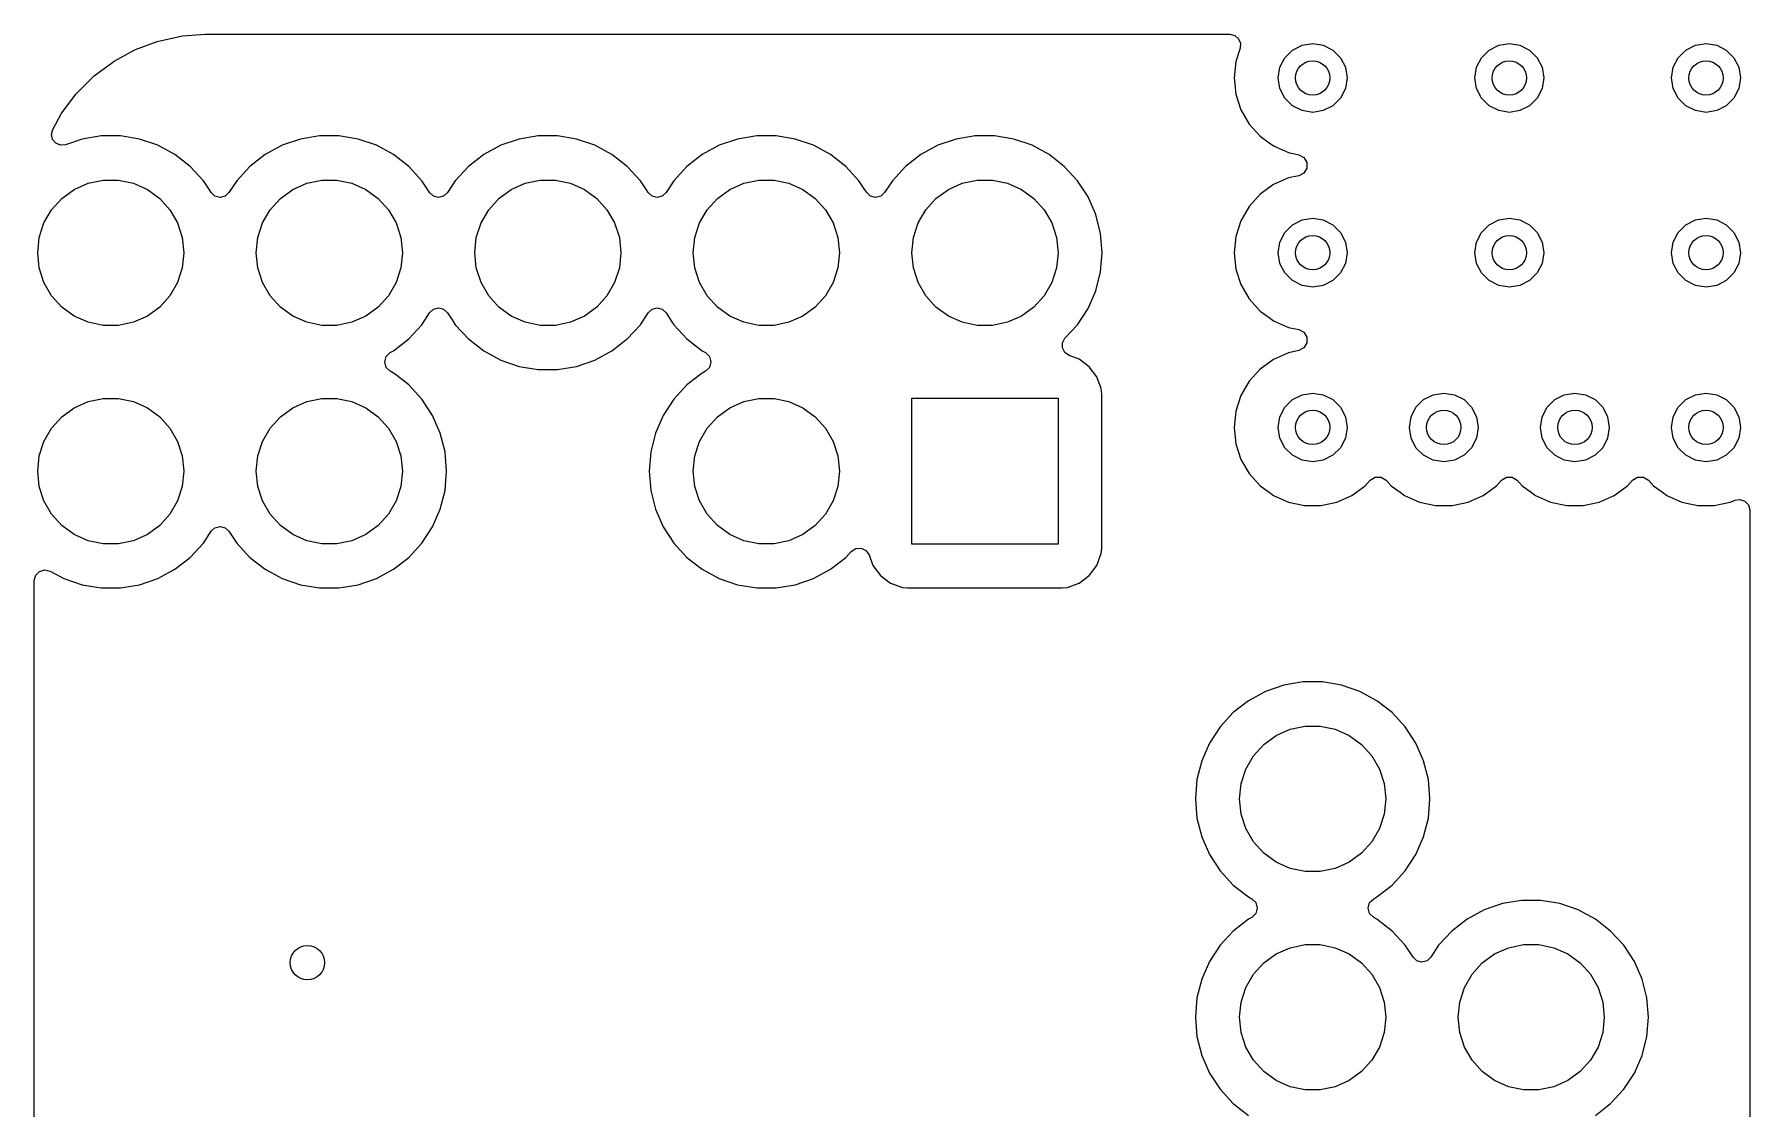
# Model space of a CAD drawing. Extents: x 6.5 to 8.1, y -3.85 to -2.25.
# Drawn here: x 7.315 to 8.1, y -2.742 to -2.25 of the extents above; entities that cross this region are included whole.
import ezdxf

# ---------------------------------------------------------------- set-up
doc = ezdxf.new("R2010")
doc.units = 0
doc.header["$MEASUREMENT"] = 0
doc.layers.add('BLACK', color=7, linetype='CONTINUOUS')

msp = doc.modelspace()

# ---------------------------------------------------------------- linework, layer by layer
at = {"layer": 'BLACK', "linetype": 'CONTINUOUS'}
for p, q in [((7.3719, -2.25312), (7.38219, -2.25088)), ((7.38219, -2.25088), (7.38288, -2.25078)), ((7.38288, -2.25078), (7.39329, -2.25003)), ((7.39329, -2.25003), (7.39364, -2.25002)), ((7.39364, -2.25002), (7.86216, -2.25002)), ((7.86216, -2.25002), (7.86438, -2.25055)), ((7.86438, -2.25055), (7.86611, -2.25203)), ((7.86611, -2.25203), (7.86699, -2.25414)), ((7.35148, -2.26233), (7.36072, -2.25728)), ((7.36072, -2.25728), (7.36136, -2.25699)), ((7.36136, -2.25699), (7.37123, -2.25331)), ((7.37123, -2.25331), (7.3719, -2.25312)), ((7.86681, -2.25641), (7.86482, -2.26252)), ((7.86699, -2.25414), (7.86681, -2.25641)), ((7.88502, -2.26513), (7.88726, -2.26074)), ((7.88726, -2.26074), (7.89074, -2.25726)), ((7.89074, -2.25726), (7.89513, -2.25502)), ((7.89513, -2.25502), (7.9, -2.25425)), ((7.9, -2.25425), (7.90487, -2.25502)), ((7.90487, -2.25502), (7.90926, -2.25726)), ((7.90926, -2.25726), (7.91274, -2.26074)), ((7.91274, -2.26074), (7.91498, -2.26513)), ((7.97502, -2.26513), (7.97726, -2.26074)), ((7.97726, -2.26074), (7.98074, -2.25726)), ((7.98074, -2.25726), (7.98513, -2.25502)), ((7.98513, -2.25502), (7.99, -2.25425)), ((7.99, -2.25425), (7.99487, -2.25502)), ((7.99487, -2.25502), (7.99926, -2.25726)), ((7.99926, -2.25726), (8.00274, -2.26074)), ((8.00274, -2.26074), (8.00498, -2.26513)), ((8.06502, -2.26513), (8.06726, -2.26074)), ((8.06726, -2.26074), (8.07074, -2.25726)), ((8.07074, -2.25726), (8.07513, -2.25502)), ((8.07513, -2.25502), (8.08, -2.25425)), ((8.08, -2.25425), (8.08487, -2.25502)), ((8.08487, -2.25502), (8.08926, -2.25726)), ((8.08926, -2.25726), (8.09274, -2.26074)), ((8.09274, -2.26074), (8.09498, -2.26513)), ((7.34246, -2.26902), (7.35089, -2.26271)), ((7.35089, -2.26271), (7.35148, -2.26233)), ((7.86482, -2.26252), (7.86404, -2.27)), ((7.88425, -2.27), (7.88502, -2.26513)), ((7.91498, -2.26513), (7.91575, -2.27)), ((7.97425, -2.27), (7.97502, -2.26513)), ((8.00498, -2.26513), (8.00575, -2.27)), ((8.06425, -2.27), (8.06502, -2.26513)), ((8.09498, -2.26513), (8.09575, -2.27)), ((7.33448, -2.27693), (7.34193, -2.26948)), ((7.34193, -2.26948), (7.34246, -2.26902)), ((7.86404, -2.27), (7.86482, -2.27748)), ((7.88502, -2.27487), (7.88425, -2.27)), ((7.88726, -2.27926), (7.88502, -2.27487)), ((7.91498, -2.27487), (7.91274, -2.27926)), ((7.91575, -2.27), (7.91498, -2.27487)), ((7.97502, -2.27487), (7.97425, -2.27)), ((7.97726, -2.27926), (7.97502, -2.27487)), ((8.00498, -2.27487), (8.00274, -2.27926)), ((8.00575, -2.27), (8.00498, -2.27487)), ((8.06502, -2.27487), (8.06425, -2.27)), ((8.06726, -2.27926), (8.06502, -2.27487)), ((8.09498, -2.27487), (8.09274, -2.27926)), ((8.09575, -2.27), (8.09498, -2.27487)), ((7.32771, -2.28589), (7.33402, -2.27746)), ((7.33402, -2.27746), (7.33448, -2.27693)), ((7.86482, -2.27748), (7.86714, -2.28463)), ((7.89074, -2.28274), (7.88726, -2.27926)), ((7.89513, -2.28498), (7.89074, -2.28274)), ((7.90926, -2.28274), (7.90487, -2.28498)), ((7.91274, -2.27926), (7.90926, -2.28274)), ((7.98074, -2.28274), (7.97726, -2.27926)), ((7.98513, -2.28498), (7.98074, -2.28274)), ((7.99926, -2.28274), (7.99487, -2.28498)), ((8.00274, -2.27926), (7.99926, -2.28274)), ((8.07074, -2.28274), (8.06726, -2.27926)), ((8.07513, -2.28498), (8.07074, -2.28274)), ((8.08926, -2.28274), (8.08487, -2.28498)), ((8.09274, -2.27926), (8.08926, -2.28274)), ((7.32344, -2.2936), (7.32733, -2.28648)), ((7.32733, -2.28648), (7.32771, -2.28589)), ((7.86714, -2.28463), (7.8709, -2.29114)), ((7.8709, -2.29114), (7.8709, -2.29114)), ((7.8709, -2.29114), (7.87593, -2.29673)), ((7.9, -2.28575), (7.89513, -2.28498)), ((7.90487, -2.28498), (7.9, -2.28575)), ((7.99, -2.28575), (7.98513, -2.28498)), ((7.99487, -2.28498), (7.99, -2.28575)), ((8.08, -2.28575), (8.07513, -2.28498)), ((8.08487, -2.28498), (8.08, -2.28575)), ((7.32285, -2.29584), (7.32344, -2.2936)), ((7.32336, -2.29811), (7.32285, -2.29584)), ((7.32485, -2.29988), (7.32336, -2.29811)), ((7.327, -2.30076), (7.32485, -2.29988)), ((7.33683, -2.29797), (7.32931, -2.30055)), ((7.34557, -2.29652), (7.33683, -2.29797)), ((7.35443, -2.29652), (7.34557, -2.29652)), ((7.36317, -2.29797), (7.35443, -2.29652)), ((7.37156, -2.30085), (7.36317, -2.29797)), ((7.43683, -2.29797), (7.42844, -2.30085)), ((7.44557, -2.29652), (7.43683, -2.29797)), ((7.45443, -2.29652), (7.44557, -2.29652)), ((7.46317, -2.29797), (7.45443, -2.29652)), ((7.47156, -2.30085), (7.46317, -2.29797)), ((7.53683, -2.29797), (7.52844, -2.30085)), ((7.54557, -2.29652), (7.53683, -2.29797)), ((7.55443, -2.29652), (7.54557, -2.29652)), ((7.56317, -2.29797), (7.55443, -2.29652)), ((7.57156, -2.30085), (7.56317, -2.29797)), ((7.63683, -2.29797), (7.62844, -2.30085)), ((7.64557, -2.29652), (7.63683, -2.29797)), ((7.65443, -2.29652), (7.64557, -2.29652)), ((7.66317, -2.29797), (7.65443, -2.29652)), ((7.67156, -2.30085), (7.66317, -2.29797)), ((7.73683, -2.29797), (7.72844, -2.30085)), ((7.74557, -2.29652), (7.73683, -2.29797)), ((7.75443, -2.29652), (7.74557, -2.29652)), ((7.76317, -2.29797), (7.75443, -2.29652)), ((7.77156, -2.30085), (7.76317, -2.29797)), ((7.87593, -2.29673), (7.88002, -2.29969)), ((7.88002, -2.29969), (7.88202, -2.30115)), ((7.32931, -2.30055), (7.327, -2.30076)), ((7.37935, -2.30507), (7.37156, -2.30085)), ((7.37156, -2.30085), (7.37156, -2.30085)), ((7.37156, -2.30085), (7.37156, -2.30085)), ((7.38635, -2.31052), (7.37935, -2.30507)), ((7.42065, -2.30507), (7.41365, -2.31052)), ((7.42844, -2.30085), (7.42065, -2.30507)), ((7.47935, -2.30507), (7.47156, -2.30085)), ((7.47156, -2.30085), (7.47156, -2.30085)), ((7.47156, -2.30085), (7.47156, -2.30085)), ((7.48635, -2.31052), (7.47935, -2.30507)), ((7.52065, -2.30507), (7.51365, -2.31052)), ((7.52844, -2.30085), (7.52065, -2.30507)), ((7.57935, -2.30507), (7.57156, -2.30085)), ((7.57156, -2.30085), (7.57156, -2.30085)), ((7.57156, -2.30085), (7.57156, -2.30085)), ((7.58635, -2.31052), (7.57935, -2.30507)), ((7.62065, -2.30507), (7.61365, -2.31052)), ((7.62844, -2.30085), (7.62065, -2.30507)), ((7.67935, -2.30507), (7.67156, -2.30085)), ((7.67156, -2.30085), (7.67156, -2.30085)), ((7.67156, -2.30085), (7.67156, -2.30085)), ((7.68635, -2.31052), (7.67935, -2.30507)), ((7.72065, -2.30507), (7.71365, -2.31052)), ((7.72844, -2.30085), (7.72065, -2.30507)), ((7.77935, -2.30507), (7.77156, -2.30085)), ((7.77156, -2.30085), (7.77156, -2.30085)), ((7.77156, -2.30085), (7.77156, -2.30085)), ((7.78635, -2.31052), (7.77935, -2.30507)), ((7.88202, -2.30115), (7.88889, -2.3042)), ((7.88889, -2.3042), (7.89369, -2.30522)), ((7.89369, -2.30522), (7.89601, -2.30644)), ((7.89601, -2.30644), (7.89737, -2.30869)), ((7.39235, -2.31704), (7.38635, -2.31052)), ((7.41365, -2.31052), (7.40765, -2.31704)), ((7.49235, -2.31704), (7.48635, -2.31052)), ((7.51365, -2.31052), (7.50765, -2.31704)), ((7.59235, -2.31704), (7.58635, -2.31052)), ((7.61365, -2.31052), (7.60765, -2.31704)), ((7.69235, -2.31704), (7.68635, -2.31052)), ((7.71365, -2.31052), (7.70765, -2.31704)), ((7.79235, -2.31704), (7.78635, -2.31052)), ((7.89369, -2.31478), (7.88889, -2.3158)), ((7.89601, -2.31356), (7.89369, -2.31478)), ((7.89737, -2.31131), (7.89601, -2.31356)), ((7.89737, -2.30869), (7.89737, -2.31131)), ((7.32761, -2.32513), (7.33327, -2.32102)), ((7.33327, -2.32102), (7.33966, -2.31817)), ((7.33966, -2.31817), (7.3465, -2.31672)), ((7.3465, -2.31672), (7.3535, -2.31672)), ((7.3535, -2.31672), (7.36034, -2.31817)), ((7.36034, -2.31817), (7.36673, -2.32102)), ((7.36673, -2.32102), (7.37239, -2.32513)), ((7.39512, -2.32127), (7.39235, -2.31704)), ((7.39591, -2.32249), (7.39512, -2.32127)), ((7.39768, -2.32411), (7.39591, -2.32249)), ((7.40409, -2.32249), (7.40232, -2.32411)), ((7.40765, -2.31704), (7.40409, -2.32249)), ((7.42761, -2.32513), (7.43327, -2.32102)), ((7.43327, -2.32102), (7.43966, -2.31817)), ((7.43966, -2.31817), (7.4465, -2.31672)), ((7.4465, -2.31672), (7.4535, -2.31672)), ((7.4535, -2.31672), (7.46034, -2.31817)), ((7.46034, -2.31817), (7.46673, -2.32102)), ((7.46673, -2.32102), (7.47239, -2.32513)), ((7.49512, -2.32127), (7.49235, -2.31704)), ((7.49591, -2.32249), (7.49512, -2.32127)), ((7.49768, -2.32411), (7.49591, -2.32249)), ((7.50409, -2.32249), (7.50232, -2.32411)), ((7.50765, -2.31704), (7.50409, -2.32249)), ((7.52761, -2.32513), (7.53327, -2.32102)), ((7.53327, -2.32102), (7.53966, -2.31817)), ((7.53966, -2.31817), (7.5465, -2.31672)), ((7.5465, -2.31672), (7.5535, -2.31672)), ((7.5535, -2.31672), (7.56034, -2.31817)), ((7.56034, -2.31817), (7.56673, -2.32102)), ((7.56673, -2.32102), (7.57239, -2.32513)), ((7.59512, -2.32127), (7.59235, -2.31704)), ((7.59591, -2.32249), (7.59512, -2.32127)), ((7.59768, -2.32411), (7.59591, -2.32249)), ((7.60409, -2.32249), (7.60232, -2.32411)), ((7.60765, -2.31704), (7.60409, -2.32249)), ((7.62761, -2.32513), (7.63327, -2.32102)), ((7.63327, -2.32102), (7.63966, -2.31817)), ((7.63966, -2.31817), (7.6465, -2.31672)), ((7.6465, -2.31672), (7.6535, -2.31672)), ((7.6535, -2.31672), (7.66034, -2.31817)), ((7.66034, -2.31817), (7.66673, -2.32102)), ((7.66673, -2.32102), (7.67239, -2.32513)), ((7.69512, -2.32127), (7.69235, -2.31704)), ((7.69591, -2.32249), (7.69512, -2.32127)), ((7.69768, -2.32411), (7.69591, -2.32249)), ((7.70409, -2.32249), (7.70232, -2.32411)), ((7.70765, -2.31704), (7.70409, -2.32249)), ((7.72761, -2.32513), (7.73327, -2.32102)), ((7.73327, -2.32102), (7.73966, -2.31817)), ((7.73966, -2.31817), (7.7465, -2.31672)), ((7.7465, -2.31672), (7.7535, -2.31672)), ((7.7535, -2.31672), (7.76034, -2.31817)), ((7.76034, -2.31817), (7.76673, -2.32102)), ((7.76673, -2.32102), (7.77239, -2.32513)), ((7.7972, -2.32446), (7.79235, -2.31704)), ((7.87593, -2.32327), (7.8709, -2.32886)), ((7.88202, -2.31885), (7.87593, -2.32327)), ((7.88889, -2.3158), (7.88202, -2.31885)), ((7.31943, -2.33639), (7.32293, -2.33033)), ((7.32293, -2.33033), (7.32761, -2.32513)), ((7.37239, -2.32513), (7.37707, -2.33033)), ((7.37707, -2.33033), (7.38057, -2.33639)), ((7.4, -2.3247), (7.39768, -2.32411)), ((7.40232, -2.32411), (7.4, -2.3247)), ((7.41943, -2.33639), (7.42293, -2.33033)), ((7.42293, -2.33033), (7.42761, -2.32513)), ((7.47239, -2.32513), (7.47707, -2.33033)), ((7.47707, -2.33033), (7.48057, -2.33639)), ((7.5, -2.3247), (7.49768, -2.32411)), ((7.50232, -2.32411), (7.5, -2.3247)), ((7.51943, -2.33639), (7.52293, -2.33033)), ((7.52293, -2.33033), (7.52761, -2.32513)), ((7.57239, -2.32513), (7.57707, -2.33033)), ((7.57707, -2.33033), (7.58057, -2.33639)), ((7.6, -2.3247), (7.59768, -2.32411)), ((7.60232, -2.32411), (7.6, -2.3247)), ((7.61943, -2.33639), (7.62293, -2.33033)), ((7.62293, -2.33033), (7.62761, -2.32513)), ((7.67239, -2.32513), (7.67707, -2.33033)), ((7.67707, -2.33033), (7.68057, -2.33639)), ((7.7, -2.3247), (7.69768, -2.32411)), ((7.70232, -2.32411), (7.7, -2.3247)), ((7.71943, -2.33639), (7.72293, -2.33033)), ((7.72293, -2.33033), (7.72761, -2.32513)), ((7.77239, -2.32513), (7.77707, -2.33033)), ((7.77707, -2.33033), (7.78057, -2.33639)), ((7.80076, -2.33257), (7.7972, -2.32446)), ((7.8709, -2.32886), (7.86714, -2.33537)), ((7.31727, -2.34304), (7.31943, -2.33639)), ((7.38057, -2.33639), (7.38273, -2.34304)), ((7.41727, -2.34304), (7.41943, -2.33639)), ((7.48057, -2.33639), (7.48273, -2.34304)), ((7.51727, -2.34304), (7.51943, -2.33639)), ((7.58057, -2.33639), (7.58273, -2.34304)), ((7.61727, -2.34304), (7.61943, -2.33639)), ((7.68057, -2.33639), (7.68273, -2.34304)), ((7.71727, -2.34304), (7.71943, -2.33639)), ((7.78057, -2.33639), (7.78273, -2.34304)), ((7.80294, -2.34117), (7.80076, -2.33257)), ((7.86714, -2.33537), (7.86482, -2.34252)), ((7.88726, -2.34074), (7.89074, -2.33726)), ((7.89074, -2.33726), (7.89513, -2.33502)), ((7.89513, -2.33502), (7.9, -2.33425)), ((7.9, -2.33425), (7.90487, -2.33502)), ((7.90487, -2.33502), (7.90926, -2.33726)), ((7.90926, -2.33726), (7.91274, -2.34074)), ((7.97726, -2.34074), (7.98074, -2.33726)), ((7.98074, -2.33726), (7.98513, -2.33502)), ((7.98513, -2.33502), (7.99, -2.33425)), ((7.99, -2.33425), (7.99487, -2.33502)), ((7.99487, -2.33502), (7.99926, -2.33726)), ((7.99926, -2.33726), (8.00274, -2.34074)), ((8.06726, -2.34074), (8.07074, -2.33726)), ((8.07074, -2.33726), (8.07513, -2.33502)), ((8.07513, -2.33502), (8.08, -2.33425)), ((8.08, -2.33425), (8.08487, -2.33502)), ((8.08487, -2.33502), (8.08926, -2.33726)), ((8.08926, -2.33726), (8.09274, -2.34074)), ((7.31654, -2.35), (7.31727, -2.34304)), ((7.38273, -2.34304), (7.38346, -2.35)), ((7.41654, -2.35), (7.41727, -2.34304)), ((7.48273, -2.34304), (7.48346, -2.35)), ((7.51654, -2.35), (7.51727, -2.34304)), ((7.58273, -2.34304), (7.58346, -2.35)), ((7.61654, -2.35), (7.61727, -2.34304)), ((7.68273, -2.34304), (7.68346, -2.35)), ((7.71654, -2.35), (7.71727, -2.34304)), ((7.78273, -2.34304), (7.78346, -2.35)), ((7.80367, -2.35), (7.80294, -2.34117)), ((7.86482, -2.34252), (7.86404, -2.35)), ((7.88425, -2.35), (7.88502, -2.34513)), ((7.88502, -2.34513), (7.88726, -2.34074)), ((7.91274, -2.34074), (7.91498, -2.34513)), ((7.91498, -2.34513), (7.91575, -2.35)), ((7.97425, -2.35), (7.97502, -2.34513)), ((7.97502, -2.34513), (7.97726, -2.34074)), ((8.00274, -2.34074), (8.00498, -2.34513)), ((8.00498, -2.34513), (8.00575, -2.35)), ((8.06425, -2.35), (8.06502, -2.34513)), ((8.06502, -2.34513), (8.06726, -2.34074)), ((8.09274, -2.34074), (8.09498, -2.34513)), ((8.09498, -2.34513), (8.09575, -2.35)), ((7.31727, -2.35696), (7.31654, -2.35)), ((7.38346, -2.35), (7.38273, -2.35696)), ((7.41727, -2.35696), (7.41654, -2.35)), ((7.48346, -2.35), (7.48273, -2.35696)), ((7.51727, -2.35696), (7.51654, -2.35)), ((7.58346, -2.35), (7.58273, -2.35696)), ((7.61727, -2.35696), (7.61654, -2.35)), ((7.68346, -2.35), (7.68273, -2.35696)), ((7.71727, -2.35696), (7.71654, -2.35)), ((7.78346, -2.35), (7.78273, -2.35696)), ((7.80294, -2.35883), (7.80367, -2.35)), ((7.86404, -2.35), (7.86482, -2.35748)), ((7.88502, -2.35487), (7.88425, -2.35)), ((7.88726, -2.35926), (7.88502, -2.35487)), ((7.91498, -2.35487), (7.91274, -2.35926)), ((7.91575, -2.35), (7.91498, -2.35487)), ((7.97502, -2.35487), (7.97425, -2.35)), ((7.97726, -2.35926), (7.97502, -2.35487)), ((8.00498, -2.35487), (8.00274, -2.35926)), ((8.00575, -2.35), (8.00498, -2.35487)), ((8.06502, -2.35487), (8.06425, -2.35)), ((8.06726, -2.35926), (8.06502, -2.35487)), ((8.09498, -2.35487), (8.09274, -2.35926)), ((8.09575, -2.35), (8.09498, -2.35487)), ((7.31943, -2.36361), (7.31727, -2.35696)), ((7.38273, -2.35696), (7.38057, -2.36361)), ((7.41943, -2.36361), (7.41727, -2.35696)), ((7.48273, -2.35696), (7.48057, -2.36361)), ((7.51943, -2.36361), (7.51727, -2.35696)), ((7.58273, -2.35696), (7.58057, -2.36361)), ((7.61943, -2.36361), (7.61727, -2.35696)), ((7.68273, -2.35696), (7.68057, -2.36361)), ((7.71943, -2.36361), (7.71727, -2.35696)), ((7.78273, -2.35696), (7.78057, -2.36361)), ((7.80076, -2.36743), (7.80294, -2.35883)), ((7.86482, -2.35748), (7.86714, -2.36463)), ((7.89074, -2.36274), (7.88726, -2.35926)), ((7.89513, -2.36498), (7.89074, -2.36274)), ((7.90926, -2.36274), (7.90487, -2.36498)), ((7.91274, -2.35926), (7.90926, -2.36274)), ((7.98074, -2.36274), (7.97726, -2.35926)), ((7.98513, -2.36498), (7.98074, -2.36274)), ((7.99926, -2.36274), (7.99487, -2.36498)), ((8.00274, -2.35926), (7.99926, -2.36274)), ((8.07074, -2.36274), (8.06726, -2.35926)), ((8.07513, -2.36498), (8.07074, -2.36274)), ((8.08926, -2.36274), (8.08487, -2.36498)), ((8.09274, -2.35926), (8.08926, -2.36274)), ((7.32293, -2.36967), (7.31943, -2.36361)), ((7.32761, -2.37487), (7.32293, -2.36967)), ((7.37707, -2.36967), (7.37239, -2.37487)), ((7.38057, -2.36361), (7.37707, -2.36967)), ((7.42293, -2.36967), (7.41943, -2.36361)), ((7.42761, -2.37487), (7.42293, -2.36967)), ((7.47707, -2.36967), (7.47239, -2.37487)), ((7.48057, -2.36361), (7.47707, -2.36967)), ((7.52293, -2.36967), (7.51943, -2.36361)), ((7.52761, -2.37487), (7.52293, -2.36967)), ((7.57707, -2.36967), (7.57239, -2.37487)), ((7.58057, -2.36361), (7.57707, -2.36967)), ((7.62293, -2.36967), (7.61943, -2.36361)), ((7.62761, -2.37487), (7.62293, -2.36967)), ((7.67707, -2.36967), (7.67239, -2.37487)), ((7.68057, -2.36361), (7.67707, -2.36967)), ((7.72293, -2.36967), (7.71943, -2.36361)), ((7.72761, -2.37487), (7.72293, -2.36967)), ((7.77707, -2.36967), (7.77239, -2.37487)), ((7.78057, -2.36361), (7.77707, -2.36967)), ((7.7972, -2.37554), (7.80076, -2.36743)), ((7.86714, -2.36463), (7.8709, -2.37114)), ((7.9, -2.36575), (7.89513, -2.36498)), ((7.90487, -2.36498), (7.9, -2.36575)), ((7.99, -2.36575), (7.98513, -2.36498)), ((7.99487, -2.36498), (7.99, -2.36575)), ((8.08, -2.36575), (8.07513, -2.36498)), ((8.08487, -2.36498), (8.08, -2.36575)), ((7.33327, -2.37898), (7.32761, -2.37487)), ((7.37239, -2.37487), (7.36673, -2.37898)), ((7.43327, -2.37898), (7.42761, -2.37487)), ((7.47239, -2.37487), (7.46673, -2.37898)), ((7.49235, -2.38296), (7.49591, -2.37751)), ((7.49591, -2.37751), (7.49768, -2.37589)), ((7.49768, -2.37589), (7.5, -2.3753)), ((7.5, -2.3753), (7.50232, -2.37589)), ((7.50232, -2.37589), (7.50409, -2.37751)), ((7.50409, -2.37751), (7.50646, -2.38115)), ((7.53327, -2.37898), (7.52761, -2.37487)), ((7.57239, -2.37487), (7.56673, -2.37898)), ((7.59235, -2.38296), (7.59591, -2.37751)), ((7.59591, -2.37751), (7.59768, -2.37589)), ((7.59768, -2.37589), (7.6, -2.3753)), ((7.6, -2.3753), (7.60232, -2.37589)), ((7.60232, -2.37589), (7.60409, -2.37751)), ((7.60409, -2.37751), (7.60646, -2.38115)), ((7.63327, -2.37898), (7.62761, -2.37487)), ((7.67239, -2.37487), (7.66673, -2.37898)), ((7.73327, -2.37898), (7.72761, -2.37487)), ((7.77239, -2.37487), (7.76673, -2.37898)), ((7.79235, -2.38296), (7.7972, -2.37554)), ((7.8709, -2.37114), (7.8709, -2.37114)), ((7.8709, -2.37114), (7.87593, -2.37673)), ((7.87593, -2.37673), (7.88002, -2.37969)), ((7.33966, -2.38183), (7.33327, -2.37898)), ((7.3465, -2.38328), (7.33966, -2.38183)), ((7.3535, -2.38328), (7.3465, -2.38328)), ((7.36034, -2.38183), (7.3535, -2.38328)), ((7.36673, -2.37898), (7.36034, -2.38183)), ((7.43966, -2.38183), (7.43327, -2.37898)), ((7.4465, -2.38328), (7.43966, -2.38183)), ((7.4535, -2.38328), (7.4465, -2.38328)), ((7.46034, -2.38183), (7.4535, -2.38328)), ((7.46673, -2.37898), (7.46034, -2.38183)), ((7.48635, -2.38948), (7.49235, -2.38296)), ((7.50646, -2.38115), (7.50765, -2.38296)), ((7.50765, -2.38296), (7.51365, -2.38948)), ((7.53966, -2.38183), (7.53327, -2.37898)), ((7.5465, -2.38328), (7.53966, -2.38183)), ((7.5535, -2.38328), (7.5465, -2.38328)), ((7.56034, -2.38183), (7.5535, -2.38328)), ((7.56673, -2.37898), (7.56034, -2.38183)), ((7.58635, -2.38948), (7.59235, -2.38296)), ((7.60646, -2.38115), (7.60765, -2.38296)), ((7.60765, -2.38296), (7.61365, -2.38948)), ((7.63966, -2.38183), (7.63327, -2.37898)), ((7.6465, -2.38328), (7.63966, -2.38183)), ((7.6535, -2.38328), (7.6465, -2.38328)), ((7.66034, -2.38183), (7.6535, -2.38328)), ((7.66673, -2.37898), (7.66034, -2.38183)), ((7.73966, -2.38183), (7.73327, -2.37898)), ((7.7465, -2.38328), (7.73966, -2.38183)), ((7.7535, -2.38328), (7.7465, -2.38328)), ((7.76034, -2.38183), (7.7535, -2.38328)), ((7.76673, -2.37898), (7.76034, -2.38183)), ((7.78663, -2.38917), (7.79235, -2.38296)), ((7.88002, -2.37969), (7.88202, -2.38115)), ((7.88202, -2.38115), (7.88889, -2.3842)), ((7.88889, -2.3842), (7.89369, -2.38522)), ((7.89369, -2.38522), (7.89601, -2.38644)), ((7.47935, -2.39493), (7.48635, -2.38948)), ((7.51365, -2.38948), (7.52065, -2.39493)), ((7.57935, -2.39493), (7.58635, -2.38948)), ((7.61365, -2.38948), (7.62065, -2.39493)), ((7.78548, -2.39362), (7.7855, -2.39125)), ((7.78657, -2.39571), (7.78548, -2.39362)), ((7.7855, -2.39125), (7.78663, -2.38917)), ((7.89601, -2.39356), (7.89369, -2.39478)), ((7.89601, -2.38644), (7.89737, -2.38869)), ((7.89737, -2.39131), (7.89601, -2.39356)), ((7.89737, -2.38869), (7.89737, -2.39131)), ((7.47536, -2.4), (7.47605, -2.3975)), ((7.47605, -2.4025), (7.47536, -2.4)), ((7.47605, -2.3975), (7.47792, -2.39571)), ((7.47792, -2.39571), (7.47935, -2.39493)), ((7.52065, -2.39493), (7.52844, -2.39915)), ((7.52844, -2.39915), (7.53683, -2.40203)), ((7.53683, -2.40203), (7.54557, -2.40348)), ((7.55443, -2.40348), (7.56317, -2.40203)), ((7.56317, -2.40203), (7.57156, -2.39915)), ((7.57156, -2.39915), (7.57935, -2.39493)), ((7.62065, -2.39493), (7.62065, -2.39493)), ((7.62065, -2.39493), (7.62208, -2.39571)), ((7.62208, -2.39571), (7.62395, -2.3975)), ((7.62395, -2.3975), (7.62464, -2.4)), ((7.62464, -2.4), (7.62395, -2.4025)), ((7.78852, -2.39705), (7.78657, -2.39571)), ((7.79316, -2.39878), (7.78852, -2.39705)), ((7.79777, -2.40223), (7.79316, -2.39878)), ((7.88202, -2.39885), (7.87593, -2.40327)), ((7.88889, -2.3958), (7.88202, -2.39885)), ((7.89369, -2.39478), (7.88889, -2.3958)), ((7.47792, -2.40429), (7.47605, -2.4025)), ((7.47935, -2.40507), (7.47792, -2.40429)), ((7.4809, -2.40628), (7.47935, -2.40507)), ((7.48635, -2.41052), (7.4809, -2.40628)), ((7.54557, -2.40348), (7.55443, -2.40348)), ((7.62065, -2.40507), (7.61365, -2.41052)), ((7.62208, -2.40429), (7.62065, -2.40507)), ((7.62395, -2.4025), (7.62208, -2.40429)), ((7.80122, -2.40684), (7.79777, -2.40223)), ((7.80323, -2.41224), (7.80122, -2.40684)), ((7.8709, -2.40886), (7.86714, -2.41537)), ((7.87593, -2.40327), (7.8709, -2.40886)), ((7.33966, -2.41817), (7.3465, -2.41672)), ((7.3465, -2.41672), (7.3535, -2.41672)), ((7.3535, -2.41672), (7.36034, -2.41817)), ((7.43966, -2.41817), (7.4465, -2.41672)), ((7.4465, -2.41672), (7.4535, -2.41672)), ((7.4535, -2.41672), (7.46034, -2.41817)), ((7.49235, -2.41704), (7.48635, -2.41052)), ((7.4972, -2.42446), (7.49235, -2.41704)), ((7.60765, -2.41704), (7.6028, -2.42446)), ((7.61365, -2.41052), (7.60765, -2.41704)), ((7.63966, -2.41817), (7.6465, -2.41672)), ((7.6465, -2.41672), (7.6535, -2.41672)), ((7.6535, -2.41672), (7.66034, -2.41817)), ((7.71654, -2.48346), (7.71654, -2.41654)), ((7.71654, -2.41654), (7.78346, -2.41654)), ((7.78346, -2.41654), (7.78346, -2.48346)), ((7.80348, -2.41462), (7.80323, -2.41224)), ((7.80323, -2.41224), (7.80323, -2.41224)), ((7.80323, -2.41224), (7.80323, -2.41224)), ((7.80348, -2.48538), (7.80348, -2.41462)), ((7.86714, -2.41537), (7.86482, -2.42252)), ((7.88726, -2.42074), (7.89074, -2.41726)), ((7.89074, -2.41726), (7.89513, -2.41502)), ((7.89513, -2.41502), (7.9, -2.41425)), ((7.9, -2.41425), (7.90487, -2.41502)), ((7.90487, -2.41502), (7.90926, -2.41726)), ((7.90926, -2.41726), (7.91274, -2.42074)), ((7.94726, -2.42074), (7.95074, -2.41726)), ((7.95074, -2.41726), (7.95513, -2.41502)), ((7.95513, -2.41502), (7.96, -2.41425)), ((7.96, -2.41425), (7.96487, -2.41502)), ((7.96487, -2.41502), (7.96926, -2.41726)), ((7.96926, -2.41726), (7.97274, -2.42074)), ((8.00726, -2.42074), (8.01074, -2.41726)), ((8.01074, -2.41726), (8.01513, -2.41502)), ((8.01513, -2.41502), (8.02, -2.41425)), ((8.02, -2.41425), (8.02487, -2.41502)), ((8.02487, -2.41502), (8.02926, -2.41726)), ((8.02926, -2.41726), (8.03274, -2.42074)), ((8.06726, -2.42074), (8.07074, -2.41726)), ((8.07074, -2.41726), (8.07513, -2.41502)), ((8.07513, -2.41502), (8.08, -2.41425)), ((8.08, -2.41425), (8.08487, -2.41502)), ((8.08487, -2.41502), (8.08926, -2.41726)), ((8.08926, -2.41726), (8.09274, -2.42074)), ((7.32293, -2.43033), (7.32761, -2.42513)), ((7.32761, -2.42513), (7.33327, -2.42102)), ((7.33327, -2.42102), (7.33966, -2.41817)), ((7.36034, -2.41817), (7.36673, -2.42102)), ((7.36673, -2.42102), (7.37239, -2.42513)), ((7.37239, -2.42513), (7.37707, -2.43033)), ((7.42293, -2.43033), (7.42761, -2.42513)), ((7.42761, -2.42513), (7.43327, -2.42102)), ((7.43327, -2.42102), (7.43966, -2.41817)), ((7.46034, -2.41817), (7.46673, -2.42102)), ((7.46673, -2.42102), (7.47239, -2.42513)), ((7.47239, -2.42513), (7.47707, -2.43033)), ((7.50076, -2.43257), (7.4972, -2.42446)), ((7.6028, -2.42446), (7.59924, -2.43257)), ((7.62293, -2.43033), (7.62761, -2.42513)), ((7.62761, -2.42513), (7.63327, -2.42102)), ((7.63327, -2.42102), (7.63966, -2.41817)), ((7.66034, -2.41817), (7.66673, -2.42102)), ((7.66673, -2.42102), (7.67239, -2.42513)), ((7.67239, -2.42513), (7.67707, -2.43033)), ((7.86482, -2.42252), (7.86404, -2.43)), ((7.88425, -2.43), (7.88502, -2.42513)), ((7.88502, -2.42513), (7.88726, -2.42074)), ((7.91274, -2.42074), (7.91498, -2.42513)), ((7.91498, -2.42513), (7.91575, -2.43)), ((7.94425, -2.43), (7.94502, -2.42513)), ((7.94502, -2.42513), (7.94726, -2.42074)), ((7.97274, -2.42074), (7.97498, -2.42513)), ((7.97498, -2.42513), (7.97575, -2.43)), ((8.00425, -2.43), (8.00502, -2.42513)), ((8.00502, -2.42513), (8.00726, -2.42074)), ((8.03274, -2.42074), (8.03498, -2.42513)), ((8.03498, -2.42513), (8.03575, -2.43)), ((8.06425, -2.43), (8.06502, -2.42513)), ((8.06502, -2.42513), (8.06726, -2.42074)), ((8.09274, -2.42074), (8.09498, -2.42513)), ((8.09498, -2.42513), (8.09575, -2.43)), ((7.31943, -2.43639), (7.32293, -2.43033)), ((7.37707, -2.43033), (7.38057, -2.43639)), ((7.41943, -2.43639), (7.42293, -2.43033)), ((7.47707, -2.43033), (7.48057, -2.43639)), ((7.50294, -2.44117), (7.50076, -2.43257)), ((7.59924, -2.43257), (7.59706, -2.44117)), ((7.61943, -2.43639), (7.62293, -2.43033)), ((7.67707, -2.43033), (7.68057, -2.43639)), ((7.86404, -2.43), (7.86482, -2.43748)), ((7.88502, -2.43487), (7.88425, -2.43)), ((7.91575, -2.43), (7.91498, -2.43487)), ((7.94502, -2.43487), (7.94425, -2.43)), ((7.97575, -2.43), (7.97498, -2.43487)), ((8.00502, -2.43487), (8.00425, -2.43)), ((8.03575, -2.43), (8.03498, -2.43487)), ((8.06502, -2.43487), (8.06425, -2.43)), ((8.09575, -2.43), (8.09498, -2.43487)), ((7.31727, -2.44304), (7.31943, -2.43639)), ((7.38057, -2.43639), (7.38273, -2.44304)), ((7.41727, -2.44304), (7.41943, -2.43639)), ((7.48057, -2.43639), (7.48273, -2.44304)), ((7.50367, -2.45), (7.50294, -2.44117)), ((7.59706, -2.44117), (7.59633, -2.45)), ((7.61727, -2.44304), (7.61943, -2.43639)), ((7.68057, -2.43639), (7.68273, -2.44304)), ((7.86482, -2.43748), (7.86714, -2.44463)), ((7.88726, -2.43926), (7.88502, -2.43487)), ((7.89074, -2.44274), (7.88726, -2.43926)), ((7.91274, -2.43926), (7.90926, -2.44274)), ((7.91498, -2.43487), (7.91274, -2.43926)), ((7.94726, -2.43926), (7.94502, -2.43487)), ((7.95074, -2.44274), (7.94726, -2.43926)), ((7.97274, -2.43926), (7.96926, -2.44274)), ((7.97498, -2.43487), (7.97274, -2.43926)), ((8.00726, -2.43926), (8.00502, -2.43487)), ((8.01074, -2.44274), (8.00726, -2.43926)), ((8.03274, -2.43926), (8.02926, -2.44274)), ((8.03498, -2.43487), (8.03274, -2.43926)), ((8.06726, -2.43926), (8.06502, -2.43487)), ((8.07074, -2.44274), (8.06726, -2.43926)), ((8.09274, -2.43926), (8.08926, -2.44274)), ((8.09498, -2.43487), (8.09274, -2.43926)), ((7.31654, -2.45), (7.31727, -2.44304)), ((7.38273, -2.44304), (7.38346, -2.45)), ((7.41654, -2.45), (7.41727, -2.44304)), ((7.48273, -2.44304), (7.48346, -2.45)), ((7.61654, -2.45), (7.61727, -2.44304)), ((7.68273, -2.44304), (7.68346, -2.45)), ((7.86714, -2.44463), (7.8709, -2.45114)), ((7.89513, -2.44498), (7.89074, -2.44274)), ((7.9, -2.44575), (7.89513, -2.44498)), ((7.90487, -2.44498), (7.9, -2.44575)), ((7.90926, -2.44274), (7.90487, -2.44498)), ((7.95513, -2.44498), (7.95074, -2.44274)), ((7.96, -2.44575), (7.95513, -2.44498)), ((7.96487, -2.44498), (7.96, -2.44575)), ((7.96926, -2.44274), (7.96487, -2.44498)), ((8.01513, -2.44498), (8.01074, -2.44274)), ((8.02, -2.44575), (8.01513, -2.44498)), ((8.02487, -2.44498), (8.02, -2.44575)), ((8.02926, -2.44274), (8.02487, -2.44498)), ((8.07513, -2.44498), (8.07074, -2.44274)), ((8.08, -2.44575), (8.07513, -2.44498)), ((8.08487, -2.44498), (8.08, -2.44575)), ((8.08926, -2.44274), (8.08487, -2.44498)), ((7.31727, -2.45696), (7.31654, -2.45)), ((7.31943, -2.46361), (7.31727, -2.45696)), ((7.38273, -2.45696), (7.38057, -2.46361)), ((7.38346, -2.45), (7.38273, -2.45696)), ((7.41727, -2.45696), (7.41654, -2.45)), ((7.41943, -2.46361), (7.41727, -2.45696)), ((7.48273, -2.45696), (7.48057, -2.46361)), ((7.48346, -2.45), (7.48273, -2.45696)), ((7.50294, -2.45883), (7.50367, -2.45)), ((7.59633, -2.45), (7.59706, -2.45883)), ((7.61727, -2.45696), (7.61654, -2.45)), ((7.61943, -2.46361), (7.61727, -2.45696)), ((7.68273, -2.45696), (7.68057, -2.46361)), ((7.68346, -2.45), (7.68273, -2.45696)), ((7.8709, -2.45114), (7.8709, -2.45114)), ((7.8709, -2.45114), (7.87593, -2.45673)), ((7.87593, -2.45673), (7.88002, -2.45969)), ((7.91798, -2.46115), (7.92407, -2.45673)), ((7.92407, -2.45673), (7.92637, -2.45416)), ((7.92637, -2.45416), (7.92865, -2.45274)), ((7.92865, -2.45274), (7.93135, -2.45274)), ((7.93135, -2.45274), (7.93363, -2.45416)), ((7.93363, -2.45416), (7.93593, -2.45673)), ((7.93593, -2.45673), (7.94002, -2.45969)), ((7.97798, -2.46115), (7.98407, -2.45673)), ((7.98407, -2.45673), (7.98637, -2.45416)), ((7.98637, -2.45416), (7.98865, -2.45274)), ((7.98865, -2.45274), (7.99135, -2.45274)), ((7.99135, -2.45274), (7.99363, -2.45416)), ((7.99363, -2.45416), (7.99593, -2.45673)), ((7.99593, -2.45673), (8.00002, -2.45969)), ((8.03798, -2.46115), (8.04407, -2.45673)), ((8.04407, -2.45673), (8.04637, -2.45416)), ((8.04637, -2.45416), (8.04865, -2.45274)), ((8.04865, -2.45274), (8.05135, -2.45274)), ((8.05135, -2.45274), (8.05363, -2.45416)), ((8.05363, -2.45416), (8.05593, -2.45673)), ((8.05593, -2.45673), (8.06002, -2.45969)), ((7.32293, -2.46967), (7.31943, -2.46361)), ((7.38057, -2.46361), (7.37707, -2.46967)), ((7.42293, -2.46967), (7.41943, -2.46361)), ((7.48057, -2.46361), (7.47707, -2.46967)), ((7.50076, -2.46743), (7.50294, -2.45883)), ((7.59706, -2.45883), (7.59706, -2.45883)), ((7.59706, -2.45883), (7.59706, -2.45883)), ((7.59706, -2.45883), (7.59829, -2.46368)), ((7.59829, -2.46368), (7.59924, -2.46743)), ((7.62293, -2.46967), (7.61943, -2.46361)), ((7.68057, -2.46361), (7.67707, -2.46967)), ((7.88002, -2.45969), (7.88202, -2.46115)), ((7.88202, -2.46115), (7.88889, -2.4642)), ((7.88889, -2.4642), (7.89624, -2.46577)), ((7.90376, -2.46577), (7.91111, -2.4642)), ((7.91111, -2.4642), (7.91798, -2.46115)), ((7.91111, -2.4642), (7.91111, -2.4642)), ((7.91111, -2.4642), (7.91111, -2.4642)), ((7.94002, -2.45969), (7.94202, -2.46115)), ((7.94202, -2.46115), (7.94889, -2.4642)), ((7.94889, -2.4642), (7.95624, -2.46577)), ((7.96376, -2.46577), (7.97111, -2.4642)), ((7.97111, -2.4642), (7.97798, -2.46115)), ((7.97111, -2.4642), (7.97111, -2.4642)), ((7.97111, -2.4642), (7.97111, -2.4642)), ((8.00002, -2.45969), (8.00202, -2.46115)), ((8.00202, -2.46115), (8.00889, -2.4642)), ((8.00889, -2.4642), (8.01624, -2.46577)), ((8.02376, -2.46577), (8.03111, -2.4642)), ((8.03111, -2.4642), (8.03798, -2.46115)), ((8.03111, -2.4642), (8.03111, -2.4642)), ((8.03111, -2.4642), (8.03111, -2.4642)), ((8.06002, -2.45969), (8.06202, -2.46115)), ((8.06202, -2.46115), (8.06889, -2.4642)), ((8.06889, -2.4642), (8.07624, -2.46577)), ((8.08376, -2.46577), (8.09111, -2.4642)), ((8.09111, -2.4642), (8.09229, -2.46368)), ((8.09111, -2.4642), (8.09111, -2.4642)), ((8.09111, -2.4642), (8.09111, -2.4642)), ((8.09229, -2.46368), (8.09311, -2.46331)), ((8.09311, -2.46331), (8.09548, -2.46291)), ((8.09548, -2.46291), (8.09776, -2.46368)), ((8.09776, -2.46368), (8.09939, -2.46544)), ((7.32761, -2.47487), (7.32293, -2.46967)), ((7.37707, -2.46967), (7.37239, -2.47487)), ((7.42761, -2.47487), (7.42293, -2.46967)), ((7.47707, -2.46967), (7.47239, -2.47487)), ((7.4972, -2.47554), (7.50076, -2.46743)), ((7.59924, -2.46743), (7.6028, -2.47554)), ((7.62761, -2.47487), (7.62293, -2.46967)), ((7.67707, -2.46967), (7.67239, -2.47487)), ((7.89624, -2.46577), (7.89624, -2.46577)), ((7.89624, -2.46577), (7.90376, -2.46577)), ((7.90376, -2.46577), (7.90376, -2.46577)), ((7.95624, -2.46577), (7.95624, -2.46577)), ((7.95624, -2.46577), (7.96376, -2.46577)), ((7.96376, -2.46577), (7.96376, -2.46577)), ((8.01624, -2.46577), (8.01624, -2.46577)), ((8.01624, -2.46577), (8.02376, -2.46577)), ((8.02376, -2.46577), (8.02376, -2.46577)), ((8.07624, -2.46577), (8.07624, -2.46577)), ((8.07624, -2.46577), (8.08376, -2.46577)), ((8.08376, -2.46577), (8.08376, -2.46577)), ((8.09939, -2.46544), (8.09998, -2.46777)), ((8.09998, -2.46777), (8.09998, -3.61799)), ((7.33327, -2.47898), (7.32761, -2.47487)), ((7.33966, -2.48183), (7.33327, -2.47898)), ((7.36673, -2.47898), (7.36034, -2.48183)), ((7.37239, -2.47487), (7.36673, -2.47898)), ((7.39235, -2.48296), (7.39591, -2.47751)), ((7.39591, -2.47751), (7.39768, -2.47589)), ((7.39768, -2.47589), (7.4, -2.4753)), ((7.4, -2.4753), (7.40232, -2.47589)), ((7.40232, -2.47589), (7.40409, -2.47751)), ((7.40409, -2.47751), (7.40765, -2.48296)), ((7.43327, -2.47898), (7.42761, -2.47487)), ((7.43966, -2.48183), (7.43327, -2.47898)), ((7.46673, -2.47898), (7.46034, -2.48183)), ((7.47239, -2.47487), (7.46673, -2.47898)), ((7.49235, -2.48296), (7.4972, -2.47554)), ((7.6028, -2.47554), (7.6028, -2.47554)), ((7.6028, -2.47554), (7.60765, -2.48296)), ((7.63327, -2.47898), (7.62761, -2.47487)), ((7.63966, -2.48183), (7.63327, -2.47898)), ((7.66673, -2.47898), (7.66034, -2.48183)), ((7.67239, -2.47487), (7.66673, -2.47898)), ((7.3465, -2.48328), (7.33966, -2.48183)), ((7.3535, -2.48328), (7.3465, -2.48328)), ((7.36034, -2.48183), (7.3535, -2.48328)), ((7.38635, -2.48948), (7.39235, -2.48296)), ((7.40765, -2.48296), (7.41365, -2.48948)), ((7.4465, -2.48328), (7.43966, -2.48183)), ((7.4535, -2.48328), (7.4465, -2.48328)), ((7.46034, -2.48183), (7.4535, -2.48328)), ((7.48635, -2.48948), (7.49235, -2.48296)), ((7.60765, -2.48296), (7.61365, -2.48948)), ((7.6465, -2.48328), (7.63966, -2.48183)), ((7.6535, -2.48328), (7.6465, -2.48328)), ((7.66034, -2.48183), (7.6535, -2.48328)), ((7.68635, -2.48948), (7.68884, -2.48678)), ((7.68884, -2.48678), (7.69091, -2.48545)), ((7.69091, -2.48545), (7.69337, -2.4853)), ((7.69337, -2.4853), (7.69559, -2.48637)), ((7.69559, -2.48637), (7.697, -2.48838)), ((7.697, -2.48838), (7.69878, -2.49316)), ((7.78346, -2.48346), (7.71654, -2.48346)), ((7.80122, -2.49316), (7.80323, -2.48776)), ((7.80323, -2.48776), (7.80348, -2.48538)), ((7.31564, -2.49765), (7.31738, -2.49587)), ((7.31738, -2.49587), (7.31978, -2.49518)), ((7.31978, -2.49518), (7.32221, -2.49577)), ((7.32221, -2.49577), (7.32844, -2.49915)), ((7.37156, -2.49915), (7.37935, -2.49493)), ((7.37935, -2.49493), (7.38635, -2.48948)), ((7.41365, -2.48948), (7.42065, -2.49493)), ((7.42065, -2.49493), (7.42844, -2.49915)), ((7.47156, -2.49915), (7.47935, -2.49493)), ((7.47935, -2.49493), (7.48635, -2.48948)), ((7.61365, -2.48948), (7.62065, -2.49493)), ((7.62065, -2.49493), (7.62844, -2.49915)), ((7.67156, -2.49915), (7.67935, -2.49493)), ((7.67935, -2.49493), (7.68635, -2.48948)), ((7.69878, -2.49316), (7.70223, -2.49777)), ((7.79777, -2.49777), (7.80122, -2.49316)), ((7.315, -2.50007), (7.31564, -2.49765)), ((7.315, -2.815), (7.315, -2.50007)), ((7.32844, -2.49915), (7.33683, -2.50203)), ((7.33683, -2.50203), (7.34557, -2.50348)), ((7.34557, -2.50348), (7.35443, -2.50348)), ((7.35443, -2.50348), (7.36317, -2.50203)), ((7.36317, -2.50203), (7.37156, -2.49915)), ((7.42844, -2.49915), (7.43683, -2.50203)), ((7.43683, -2.50203), (7.44557, -2.50348)), ((7.44557, -2.50348), (7.45443, -2.50348)), ((7.45443, -2.50348), (7.46317, -2.50203)), ((7.46317, -2.50203), (7.47156, -2.49915)), ((7.62844, -2.49915), (7.63683, -2.50203)), ((7.63683, -2.50203), (7.64557, -2.50348)), ((7.64557, -2.50348), (7.65443, -2.50348)), ((7.65443, -2.50348), (7.66317, -2.50203)), ((7.66317, -2.50203), (7.67156, -2.49915)), ((7.70223, -2.49777), (7.70684, -2.50122)), ((7.70684, -2.50122), (7.71224, -2.50323)), ((7.71224, -2.50323), (7.71224, -2.50323)), ((7.71224, -2.50323), (7.71224, -2.50323)), ((7.71224, -2.50323), (7.71462, -2.50348)), ((7.71462, -2.50348), (7.78538, -2.50348)), ((7.78538, -2.50348), (7.78776, -2.50323)), ((7.78538, -2.50348), (7.78538, -2.50348)), ((7.78776, -2.50323), (7.79099, -2.50203)), ((7.78776, -2.50323), (7.78776, -2.50323)), ((7.78776, -2.50323), (7.78776, -2.50323)), ((7.79099, -2.50203), (7.79316, -2.50122)), ((7.79316, -2.50122), (7.79777, -2.49777)), ((7.87844, -2.55085), (7.87065, -2.55507)), ((7.88683, -2.54797), (7.87844, -2.55085)), ((7.89557, -2.54652), (7.88683, -2.54797)), ((7.90443, -2.54652), (7.89557, -2.54652)), ((7.91317, -2.54797), (7.90443, -2.54652)), ((7.92156, -2.55085), (7.91317, -2.54797)), ((7.92935, -2.55507), (7.92156, -2.55085)), ((7.92156, -2.55085), (7.92156, -2.55085)), ((7.92156, -2.55085), (7.92156, -2.55085)), ((7.87065, -2.55507), (7.86365, -2.56052)), ((7.93635, -2.56052), (7.92935, -2.55507)), ((7.86365, -2.56052), (7.85765, -2.56704)), ((7.88966, -2.56817), (7.8965, -2.56672)), ((7.8965, -2.56672), (7.9035, -2.56672)), ((7.9035, -2.56672), (7.91034, -2.56817)), ((7.94235, -2.56704), (7.93635, -2.56052)), ((7.8528, -2.57446), (7.84924, -2.58257)), ((7.85765, -2.56704), (7.8528, -2.57446)), ((7.87761, -2.57513), (7.88327, -2.57102)), ((7.88327, -2.57102), (7.88966, -2.56817)), ((7.91034, -2.56817), (7.91673, -2.57102)), ((7.91673, -2.57102), (7.92239, -2.57513)), ((7.9472, -2.57446), (7.94235, -2.56704)), ((7.95076, -2.58257), (7.9472, -2.57446)), ((7.84924, -2.58257), (7.84706, -2.59117)), ((7.86943, -2.58639), (7.87293, -2.58033)), ((7.87293, -2.58033), (7.87761, -2.57513)), ((7.92239, -2.57513), (7.92707, -2.58033)), ((7.92707, -2.58033), (7.93057, -2.58639)), ((7.95294, -2.59117), (7.95076, -2.58257)), ((7.86727, -2.59304), (7.86943, -2.58639)), ((7.93057, -2.58639), (7.93273, -2.59304)), ((7.84706, -2.59117), (7.84633, -2.6)), ((7.86654, -2.6), (7.86727, -2.59304)), ((7.93273, -2.59304), (7.93346, -2.6)), ((7.95367, -2.6), (7.95294, -2.59117)), ((7.84633, -2.6), (7.84706, -2.60883)), ((7.86727, -2.60696), (7.86654, -2.6)), ((7.93346, -2.6), (7.93273, -2.60696)), ((7.95294, -2.60883), (7.95367, -2.6)), ((7.84706, -2.60883), (7.84924, -2.61743)), ((7.86943, -2.61361), (7.86727, -2.60696)), ((7.87293, -2.61967), (7.86943, -2.61361)), ((7.93057, -2.61361), (7.92707, -2.61967)), ((7.93273, -2.60696), (7.93057, -2.61361)), ((7.95076, -2.61743), (7.95294, -2.60883)), ((7.84924, -2.61743), (7.8528, -2.62554)), ((7.87761, -2.62487), (7.87293, -2.61967)), ((7.92707, -2.61967), (7.92239, -2.62487)), ((7.9472, -2.62554), (7.95076, -2.61743)), ((7.8528, -2.62554), (7.8528, -2.62554)), ((7.8528, -2.62554), (7.85765, -2.63296)), ((7.88327, -2.62898), (7.87761, -2.62487)), ((7.88966, -2.63183), (7.88327, -2.62898)), ((7.91673, -2.62898), (7.91034, -2.63183)), ((7.92239, -2.62487), (7.91673, -2.62898)), ((7.94235, -2.63296), (7.9472, -2.62554)), ((7.85765, -2.63296), (7.86365, -2.63948)), ((7.8965, -2.63328), (7.88966, -2.63183)), ((7.9035, -2.63328), (7.8965, -2.63328)), ((7.91034, -2.63183), (7.9035, -2.63328)), ((7.93635, -2.63948), (7.94235, -2.63296)), ((7.86365, -2.63948), (7.87065, -2.64493)), ((7.87065, -2.64493), (7.87065, -2.64493)), ((7.87065, -2.64493), (7.87208, -2.64571)), ((7.92792, -2.64571), (7.92935, -2.64493)), ((7.92935, -2.64493), (7.93635, -2.63948)), ((7.87208, -2.64571), (7.87395, -2.6475)), ((7.87395, -2.6525), (7.87208, -2.65429)), ((7.87395, -2.6475), (7.87464, -2.65)), ((7.87464, -2.65), (7.87395, -2.6525)), ((7.92536, -2.65), (7.92605, -2.6475)), ((7.92605, -2.6525), (7.92536, -2.65)), ((7.92605, -2.6475), (7.92792, -2.64571)), ((7.92792, -2.65429), (7.92605, -2.6525)), ((7.97844, -2.65085), (7.97065, -2.65507)), ((7.98683, -2.64797), (7.97844, -2.65085)), ((7.99557, -2.64652), (7.98683, -2.64797)), ((8.00443, -2.64652), (7.99557, -2.64652)), ((8.01317, -2.64797), (8.00443, -2.64652)), ((8.02156, -2.65085), (8.01317, -2.64797)), ((8.02935, -2.65507), (8.02156, -2.65085)), ((8.02156, -2.65085), (8.02156, -2.65085)), ((8.02156, -2.65085), (8.02156, -2.65085)), ((7.86365, -2.66052), (7.85765, -2.66704)), ((7.87065, -2.65507), (7.86365, -2.66052)), ((7.87208, -2.65429), (7.87065, -2.65507)), ((7.92935, -2.65507), (7.92792, -2.65429)), ((7.93635, -2.66052), (7.92935, -2.65507)), ((7.94235, -2.66704), (7.93635, -2.66052)), ((7.96365, -2.66052), (7.95765, -2.66704)), ((7.97065, -2.65507), (7.96365, -2.66052)), ((8.03635, -2.66052), (8.02935, -2.65507)), ((8.04235, -2.66704), (8.03635, -2.66052)), ((7.85765, -2.66704), (7.8528, -2.67446)), ((7.88327, -2.67102), (7.88966, -2.66817)), ((7.88966, -2.66817), (7.8965, -2.66672)), ((7.8965, -2.66672), (7.9035, -2.66672)), ((7.9035, -2.66672), (7.91034, -2.66817)), ((7.91034, -2.66817), (7.91673, -2.67102)), ((7.94355, -2.66887), (7.94235, -2.66704)), ((7.94591, -2.67249), (7.94355, -2.66887)), ((7.95765, -2.66704), (7.95409, -2.67249)), ((7.98327, -2.67102), (7.98966, -2.66817)), ((7.98966, -2.66817), (7.9965, -2.66672)), ((7.9965, -2.66672), (8.0035, -2.66672)), ((8.0035, -2.66672), (8.01034, -2.66817)), ((8.01034, -2.66817), (8.01673, -2.67102)), ((8.0472, -2.67446), (8.04235, -2.66704)), ((7.8528, -2.67446), (7.84924, -2.68257)), ((7.87293, -2.68033), (7.87761, -2.67513)), ((7.87761, -2.67513), (7.88327, -2.67102)), ((7.91673, -2.67102), (7.92239, -2.67513)), ((7.92239, -2.67513), (7.92707, -2.68033)), ((7.94768, -2.67411), (7.94591, -2.67249)), ((7.95, -2.6747), (7.94768, -2.67411)), ((7.95232, -2.67411), (7.95, -2.6747)), ((7.95409, -2.67249), (7.95232, -2.67411)), ((7.97293, -2.68033), (7.97761, -2.67513)), ((7.97761, -2.67513), (7.98327, -2.67102)), ((8.01673, -2.67102), (8.02239, -2.67513)), ((8.02239, -2.67513), (8.02707, -2.68033)), ((8.05076, -2.68257), (8.0472, -2.67446)), ((7.84924, -2.68257), (7.84706, -2.69117)), ((7.86943, -2.68639), (7.87293, -2.68033)), ((7.92707, -2.68033), (7.93057, -2.68639)), ((7.96943, -2.68639), (7.97293, -2.68033)), ((8.02707, -2.68033), (8.03057, -2.68639)), ((8.05294, -2.69117), (8.05076, -2.68257)), ((7.84706, -2.69117), (7.84633, -2.7)), ((7.86727, -2.69304), (7.86943, -2.68639)), ((7.93057, -2.68639), (7.93273, -2.69304)), ((7.96727, -2.69304), (7.96943, -2.68639)), ((8.03057, -2.68639), (8.03273, -2.69304)), ((8.05367, -2.7), (8.05294, -2.69117)), ((7.84633, -2.7), (7.84706, -2.70883)), ((7.86654, -2.7), (7.86727, -2.69304)), ((7.86727, -2.70696), (7.86654, -2.7)), ((7.93273, -2.69304), (7.93346, -2.7)), ((7.93346, -2.7), (7.93273, -2.70696)), ((7.96654, -2.7), (7.96727, -2.69304)), ((7.96727, -2.70696), (7.96654, -2.7)), ((8.03273, -2.69304), (8.03346, -2.7)), ((8.03346, -2.7), (8.03273, -2.70696)), ((8.05294, -2.70883), (8.05367, -2.7)), ((7.86943, -2.71361), (7.86727, -2.70696)), ((7.93273, -2.70696), (7.93057, -2.71361)), ((7.96943, -2.71361), (7.96727, -2.70696)), ((8.03273, -2.70696), (8.03057, -2.71361)), ((7.84706, -2.70883), (7.84924, -2.71743)), ((7.87293, -2.71967), (7.86943, -2.71361)), ((7.93057, -2.71361), (7.92707, -2.71967)), ((7.97293, -2.71967), (7.96943, -2.71361)), ((8.03057, -2.71361), (8.02707, -2.71967)), ((8.05076, -2.71743), (8.05294, -2.70883)), ((7.84924, -2.71743), (7.8528, -2.72554)), ((7.87761, -2.72487), (7.87293, -2.71967)), ((7.92707, -2.71967), (7.92239, -2.72487)), ((7.97761, -2.72487), (7.97293, -2.71967)), ((8.02707, -2.71967), (8.02239, -2.72487)), ((8.0472, -2.72554), (8.05076, -2.71743)), ((7.8528, -2.72554), (7.8528, -2.72554)), ((7.8528, -2.72554), (7.85765, -2.73296)), ((7.88327, -2.72898), (7.87761, -2.72487)), ((7.88966, -2.73183), (7.88327, -2.72898)), ((7.91673, -2.72898), (7.91034, -2.73183)), ((7.92239, -2.72487), (7.91673, -2.72898)), ((7.98327, -2.72898), (7.97761, -2.72487)), ((7.98966, -2.73183), (7.98327, -2.72898)), ((8.01673, -2.72898), (8.01034, -2.73183)), ((8.02239, -2.72487), (8.01673, -2.72898)), ((8.04235, -2.73296), (8.0472, -2.72554)), ((7.85765, -2.73296), (7.86365, -2.73948)), ((7.86365, -2.73948), (7.87065, -2.74493)), ((7.8965, -2.73328), (7.88966, -2.73183)), ((7.9035, -2.73328), (7.8965, -2.73328)), ((7.91034, -2.73183), (7.9035, -2.73328)), ((7.9965, -2.73328), (7.98966, -2.73183)), ((8.0035, -2.73328), (7.9965, -2.73328)), ((8.01034, -2.73183), (8.0035, -2.73328)), ((8.02935, -2.74493), (8.03635, -2.73948)), ((8.03635, -2.73948), (8.04235, -2.73296))]:
    msp.add_line(p, q, dxfattribs=at)
at = {"layer": 'BLACK'}
for centre in [(7.9, -2.27), (7.99, -2.27), (8.08, -2.27), (7.9, -2.35), (7.99, -2.35), (8.08, -2.35), (7.9, -2.43), (7.96, -2.43), (8.02, -2.43), (8.08, -2.43), (7.44, -2.675)]:
    msp.add_circle(centre, 0.00787, dxfattribs=at)

doc.saveas('drawing.dxf')
